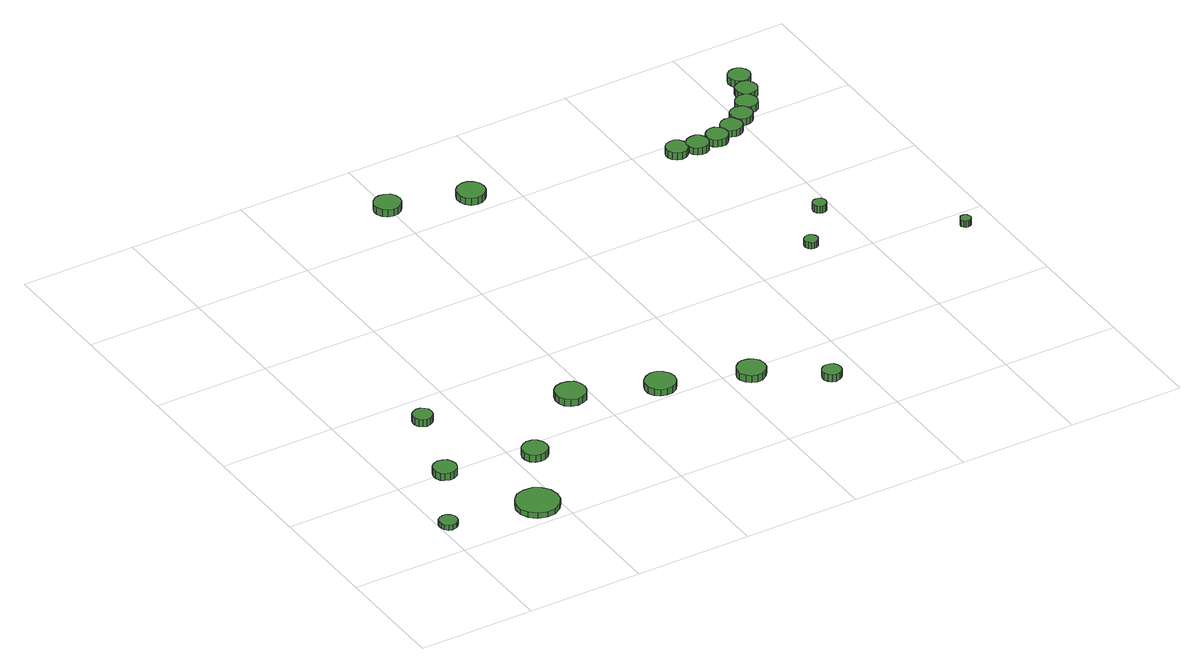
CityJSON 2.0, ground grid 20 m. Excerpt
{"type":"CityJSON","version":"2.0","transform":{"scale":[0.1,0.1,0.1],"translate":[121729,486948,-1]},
"CityObjects":{
"tree1":{"type":"SolitaryVegetationObject","attributes":{"function":"something"},"geometry":[{"type":"MultiSurface","lod":"1","boundaries":[[[0,1,2,3,4,5,6,7,8,9,10,11,12,13,14]],[[15,16,17,18,19,20,21,22,23,24,25,26,27,28,29]],[[0,29,28,1]],[[1,28,27,2]],[[2,27,26,3]],[[3,26,25,4]],[[4,25,24,5]],[[5,24,23,6]],[[6,23,22,7]],[[7,22,21,8]],[[8,21,20,9]],[[9,20,19,10]],[[10,19,18,11]],[[11,18,17,12]],[[12,17,16,13]],[[13,16,15,14]],[[14,15,29,0]]]}]},
"tree2":{"type":"SolitaryVegetationObject","attributes":{"function":"something"},"geometry":[{"type":"MultiSurface","lod":"1","boundaries":[[[30,31,32,33,34,35,36,37,38,39,40,41,42,43,44]],[[45,46,47,48,49,50,51,52,53,54,55,56,57,58,59]],[[30,59,58,31]],[[31,58,57,32]],[[32,57,56,33]],[[33,56,55,34]],[[34,55,54,35]],[[35,54,53,36]],[[36,53,52,37]],[[37,52,51,38]],[[38,51,50,39]],[[39,50,49,40]],[[40,49,48,41]],[[41,48,47,42]],[[42,47,46,43]],[[43,46,45,44]],[[44,45,59,30]]]}]},
"tree3":{"type":"SolitaryVegetationObject","attributes":{"function":"something"},"geometry":[{"type":"MultiSurface","lod":"1","boundaries":[[[60,61,62,63,64,65,66,67,68,69,70,71,72,73,74]],[[75,76,77,78,79,80,81,82,83,84,85,86,87,88,89]],[[60,89,88,61]],[[61,88,87,62]],[[62,87,86,63]],[[63,86,85,64]],[[64,85,84,65]],[[65,84,83,66]],[[66,83,82,67]],[[67,82,81,68]],[[68,81,80,69]],[[69,80,79,70]],[[70,79,78,71]],[[71,78,77,72]],[[72,77,76,73]],[[73,76,75,74]],[[74,75,89,60]]]}]},
"tree4":{"type":"SolitaryVegetationObject","attributes":{"function":"something"},"geometry":[{"type":"MultiSurface","lod":"1","boundaries":[[[90,91,92,93,94,95,96,97,98,99,100,101,102,103,104]],[[105,106,107,108,109,110,111,112,113,114,115,116,117,118,119]],[[90,119,118,91]],[[91,118,117,92]],[[92,117,116,93]],[[93,116,115,94]],[[94,115,114,95]],[[95,114,113,96]],[[96,113,112,97]],[[97,112,111,98]],[[98,111,110,99]],[[99,110,109,100]],[[100,109,108,101]],[[101,108,107,102]],[[102,107,106,103]],[[103,106,105,104]],[[104,105,119,90]]]}]},
"tree5":{"type":"SolitaryVegetationObject","attributes":{"function":"something"},"geometry":[{"type":"MultiSurface","lod":"1","boundaries":[[[120,121,122,123,124,125,126,127,128,129,130,131,132,133,134]],[[135,136,137,138,139,140,141,142,143,144,145,146,147,148,149]],[[120,149,148,121]],[[121,148,147,122]],[[122,147,146,123]],[[123,146,145,124]],[[124,145,144,125]],[[125,144,143,126]],[[126,143,142,127]],[[127,142,141,128]],[[128,141,140,129]],[[129,140,139,130]],[[130,139,138,131]],[[131,138,137,132]],[[132,137,136,133]],[[133,136,135,134]],[[134,135,149,120]]]}]},
"tree6":{"type":"SolitaryVegetationObject","attributes":{"function":"something"},"geometry":[{"type":"MultiSurface","lod":"1","boundaries":[[[150,151,152,153,154,155,156,157,158,159,160,161,162,163,164]],[[165,166,167,168,169,170,171,172,173,174,175,176,177,178,179]],[[150,179,178,151]],[[151,178,177,152]],[[152,177,176,153]],[[153,176,175,154]],[[154,175,174,155]],[[155,174,173,156]],[[156,173,172,157]],[[157,172,171,158]],[[158,171,170,159]],[[159,170,169,160]],[[160,169,168,161]],[[161,168,167,162]],[[162,167,166,163]],[[163,166,165,164]],[[164,165,179,150]]]}]},
"tree7":{"type":"SolitaryVegetationObject","attributes":{"function":"something"},"geometry":[{"type":"MultiSurface","lod":"1","boundaries":[[[180,181,182,183,184,185,186,187,188,189,190,191,192,193,194]],[[195,196,197,198,199,200,201,202,203,204,205,206,207,208,209]],[[180,209,208,181]],[[181,208,207,182]],[[182,207,206,183]],[[183,206,205,184]],[[184,205,204,185]],[[185,204,203,186]],[[186,203,202,187]],[[187,202,201,188]],[[188,201,200,189]],[[189,200,199,190]],[[190,199,198,191]],[[191,198,197,192]],[[192,197,196,193]],[[193,196,195,194]],[[194,195,209,180]]]}]},
"tree8":{"type":"SolitaryVegetationObject","attributes":{"function":"something"},"geometry":[{"type":"MultiSurface","lod":"1","boundaries":[[[210,211,212,213,214,215,216,217,218,219,220,221,222,223,224]],[[225,226,227,228,229,230,231,232,233,234,235,236,237,238,239]],[[210,239,238,211]],[[211,238,237,212]],[[212,237,236,213]],[[213,236,235,214]],[[214,235,234,215]],[[215,234,233,216]],[[216,233,232,217]],[[217,232,231,218]],[[218,231,230,219]],[[219,230,229,220]],[[220,229,228,221]],[[221,228,227,222]],[[222,227,226,223]],[[223,226,225,224]],[[224,225,239,210]]]}]},
"tree9":{"type":"SolitaryVegetationObject","attributes":{"function":"something"},"geometry":[{"type":"MultiSurface","lod":"1","boundaries":[[[240,241,242,243,244,245,246,247,248,249,250,251,252,253,254]],[[255,256,257,258,259,260,261,262,263,264,265,266,267,268,269]],[[240,269,268,241]],[[241,268,267,242]],[[242,267,266,243]],[[243,266,265,244]],[[244,265,264,245]],[[245,264,263,246]],[[246,263,262,247]],[[247,262,261,248]],[[248,261,260,249]],[[249,260,259,250]],[[250,259,258,251]],[[251,258,257,252]],[[252,257,256,253]],[[253,256,255,254]],[[254,255,269,240]]]}]},
"tree10":{"type":"SolitaryVegetationObject","attributes":{"function":"something"},"geometry":[{"type":"MultiSurface","lod":"1","boundaries":[[[270,271,272,273,274,275,276,277,278,279,280,281,282,283,284]],[[285,286,287,288,289,290,291,292,293,294,295,296,297,298,299]],[[270,299,298,271]],[[271,298,297,272]],[[272,297,296,273]],[[273,296,295,274]],[[274,295,294,275]],[[275,294,293,276]],[[276,293,292,277]],[[277,292,291,278]],[[278,291,290,279]],[[279,290,289,280]],[[280,289,288,281]],[[281,288,287,282]],[[282,287,286,283]],[[283,286,285,284]],[[284,285,299,270]]]}]},
"tree11":{"type":"SolitaryVegetationObject","attributes":{"function":"something"},"geometry":[{"type":"MultiSurface","lod":"1","boundaries":[[[300,301,302,303,304,305,306,307,308,309,310,311,312,313,314]],[[315,316,317,318,319,320,321,322,323,324,325,326,327,328,329]],[[300,329,328,301]],[[301,328,327,302]],[[302,327,326,303]],[[303,326,325,304]],[[304,325,324,305]],[[305,324,323,306]],[[306,323,322,307]],[[307,322,321,308]],[[308,321,320,309]],[[309,320,319,310]],[[310,319,318,311]],[[311,318,317,312]],[[312,317,316,313]],[[313,316,315,314]],[[314,315,329,300]]]}]},
"tree12":{"type":"SolitaryVegetationObject","attributes":{"function":"something"},"geometry":[{"type":"MultiSurface","lod":"1","boundaries":[[[330,331,332,333,334,335,336,337,338,339,340,341,342,343,344]],[[345,346,347,348,349,350,351,352,353,354,355,356,357,358,359]],[[330,359,358,331]],[[331,358,357,332]],[[332,357,356,333]],[[333,356,355,334]],[[334,355,354,335]],[[335,354,353,336]],[[336,353,352,337]],[[337,352,351,338]],[[338,351,350,339]],[[339,350,349,340]],[[340,349,348,341]],[[341,348,347,342]],[[342,347,346,343]],[[343,346,345,344]],[[344,345,359,330]]]}]},
"tree13":{"type":"SolitaryVegetationObject","attributes":{"function":"something"},"geometry":[{"type":"MultiSurface","lod":"1","boundaries":[[[360,361,362,363,364,365,366,367,368,369,370,371,372,373,374]],[[375,376,377,378,379,380,381,382,383,384,385,386,387,388,389]],[[360,389,388,361]],[[361,388,387,362]],[[362,387,386,363]],[[363,386,385,364]],[[364,385,384,365]],[[365,384,383,366]],[[366,383,382,367]],[[367,382,381,368]],[[368,381,380,369]],[[369,380,379,370]],[[370,379,378,371]],[[371,378,377,372]],[[372,377,376,373]],[[373,376,375,374]],[[374,375,389,360]]]}]},
"tree14":{"type":"SolitaryVegetationObject","attributes":{"function":"something"},"geometry":[{"type":"MultiSurface","lod":"1","boundaries":[[[390,391,392,393,394,395,396,397,398,399,400,401,402,403,404]],[[405,406,407,408,409,410,411,412,413,414,415,416,417,418,419]],[[390,419,418,391]],[[391,418,417,392]],[[392,417,416,393]],[[393,416,415,394]],[[394,415,414,395]],[[395,414,413,396]],[[396,413,412,397]],[[397,412,411,398]],[[398,411,410,399]],[[399,410,409,400]],[[400,409,408,401]],[[401,408,407,402]],[[402,407,406,403]],[[403,406,405,404]],[[404,405,419,390]]]}]},
"tree15":{"type":"SolitaryVegetationObject","attributes":{"function":"something"},"geometry":[{"type":"MultiSurface","lod":"1","boundaries":[[[420,421,422,423,424,425,426,427,428,429,430,431,432,433,434]],[[435,436,437,438,439,440,441,442,443,444,445,446,447,448,449]],[[420,449,448,421]],[[421,448,447,422]],[[422,447,446,423]],[[423,446,445,424]],[[424,445,444,425]],[[425,444,443,426]],[[426,443,442,427]],[[427,442,441,428]],[[428,441,440,429]],[[429,440,439,430]],[[430,439,438,431]],[[431,438,437,432]],[[432,437,436,433]],[[433,436,435,434]],[[434,435,449,420]]]}]},
"tree16":{"type":"SolitaryVegetationObject","attributes":{"function":"something"},"geometry":[{"type":"MultiSurface","lod":"1","boundaries":[[[450,451,452,453,454,455,456,457,458,459,460,461,462,463,464]],[[465,466,467,468,469,470,471,472,473,474,475,476,477,478,479]],[[450,479,478,451]],[[451,478,477,452]],[[452,477,476,453]],[[453,476,475,454]],[[454,475,474,455]],[[455,474,473,456]],[[456,473,472,457]],[[457,472,471,458]],[[458,471,470,459]],[[459,470,469,460]],[[460,469,468,461]],[[461,468,467,462]],[[462,467,466,463]],[[463,466,465,464]],[[464,465,479,450]]]}]},
"tree17":{"type":"SolitaryVegetationObject","attributes":{"function":"something"},"geometry":[{"type":"MultiSurface","lod":"1","boundaries":[[[480,481,482,483,484,485,486,487,488,489,490,491,492,493,494]],[[495,496,497,498,499,500,501,502,503,504,505,506,507,508,509]],[[480,509,508,481]],[[481,508,507,482]],[[482,507,506,483]],[[483,506,505,484]],[[484,505,504,485]],[[485,504,503,486]],[[486,503,502,487]],[[487,502,501,488]],[[488,501,500,489]],[[489,500,499,490]],[[490,499,498,491]],[[491,498,497,492]],[[492,497,496,493]],[[493,496,495,494]],[[494,495,509,480]]]}]},
"tree18":{"type":"SolitaryVegetationObject","attributes":{"function":"something"},"geometry":[{"type":"MultiSurface","lod":"1","boundaries":[[[510,511,512,513,514,515,516,517,518,519,520,521,522,523,524]],[[525,526,527,528,529,530,531,532,533,534,535,536,537,538,539]],[[510,539,538,511]],[[511,538,537,512]],[[512,537,536,513]],[[513,536,535,514]],[[514,535,534,515]],[[515,534,533,516]],[[516,533,532,517]],[[517,532,531,518]],[[518,531,530,519]],[[519,530,529,520]],[[520,529,528,521]],[[521,528,527,522]],[[522,527,526,523]],[[523,526,525,524]],[[524,525,539,510]]]}]},
"tree19":{"type":"SolitaryVegetationObject","attributes":{"function":"something"},"geometry":[{"type":"MultiSurface","lod":"1","boundaries":[[[540,541,542,543,544,545,546,547,548,549,550,551,552,553,554]],[[555,556,557,558,559,560,561,562,563,564,565,566,567,568,569]],[[540,569,568,541]],[[541,568,567,542]],[[542,567,566,543]],[[543,566,565,544]],[[544,565,564,545]],[[545,564,563,546]],[[546,563,562,547]],[[547,562,561,548]],[[548,561,560,549]],[[549,560,559,550]],[[550,559,558,551]],[[551,558,557,552]],[[552,557,556,553]],[[553,556,555,554]],[[554,555,569,540]]]}]},
"tree20":{"type":"SolitaryVegetationObject","attributes":{"function":"something"},"geometry":[{"type":"MultiSurface","lod":"1","boundaries":[[[570,571,572,573,574,575,576,577,578,579,580,581,582,583,584]],[[585,586,587,588,589,590,591,592,593,594,595,596,597,598,599]],[[570,599,598,571]],[[571,598,597,572]],[[572,597,596,573]],[[573,596,595,574]],[[574,595,594,575]],[[575,594,593,576]],[[576,593,592,577]],[[577,592,591,578]],[[578,591,590,579]],[[579,590,589,580]],[[580,589,588,581]],[[581,588,587,582]],[[582,587,586,583]],[[583,586,585,584]],[[584,585,599,570]]]}]},
"tree21":{"type":"SolitaryVegetationObject","attributes":{"function":"something"},"geometry":[{"type":"MultiSurface","lod":"1","boundaries":[[[600,601,602,603,604,605,606,607,608,609,610,611,612,613,614]],[[615,616,617,618,619,620,621,622,623,624,625,626,627,628,629]],[[600,629,628,601]],[[601,628,627,602]],[[602,627,626,603]],[[603,626,625,604]],[[604,625,624,605]],[[605,624,623,606]],[[606,623,622,607]],[[607,622,621,608]],[[608,621,620,609]],[[609,620,619,610]],[[610,619,618,611]],[[611,618,617,612]],[[612,617,616,613]],[[613,616,615,614]],[[614,615,629,600]]]}]},
"tree22":{"type":"SolitaryVegetationObject","attributes":{"function":"something"},"geometry":[{"type":"MultiSurface","lod":"1","boundaries":[[[630,631,632,633,634,635,636,637,638,639,640,641,642,643,644]],[[645,646,647,648,649,650,651,652,653,654,655,656,657,658,659]],[[630,659,658,631]],[[631,658,657,632]],[[632,657,656,633]],[[633,656,655,634]],[[634,655,654,635]],[[635,654,653,636]],[[636,653,652,637]],[[637,652,651,638]],[[638,651,650,639]],[[639,650,649,640]],[[640,649,648,641]],[[641,648,647,642]],[[642,647,646,643]],[[643,646,645,644]],[[644,645,659,630]]]}]}
},
"vertices":[
[31,74,15],[30,80,15],[26,85,15],[21,89,15],[14,89,15],[8,87,15],[3,83,15],[1,77,15],[1,71,15],[3,65,15],[8,60,15],[14,58,15],[21,59,15],[26,62,15],[30,67,15],[30,67,6],[26,62,6],[21,59,6],[14,58,6],[8,60,6],[3,65,6],[1,71,6],[1,77,6],[3,83,6],[8,87,6],[14,89,6],[21,89,6],[26,85,6],[30,80,6],[31,74,6],
[106,199,19],[104,207,19],[100,214,19],[92,218,19],[84,219,19],[76,216,19],[70,211,19],[67,203,19],[67,195,19],[70,187,19],[76,182,19],[84,179,19],[92,180,19],[100,184,19],[104,191,19],[104,191,6],[100,184,6],[92,180,6],[84,179,6],[76,182,6],[70,187,6],[67,195,6],[67,203,6],[70,211,6],[76,216,6],[84,219,6],[92,218,6],[100,214,6],[104,207,6],[106,199,6],
[200,46,16],[197,61,16],[188,73,16],[175,81,16],[160,82,16],[145,78,16],[134,67,16],[128,54,16],[128,38,16],[134,25,16],[145,15,16],[160,10,16],[175,11,16],[188,19,16],[197,31,16],[197,31,6],[188,19,6],[175,11,6],[160,10,6],[145,15,6],[134,25,6],[128,38,6],[128,54,6],[134,67,6],[145,78,6],[160,82,6],[175,81,6],[188,73,6],[197,61,6],[200,46,6],
[148,340,22],[147,347,22],[143,352,22],[137,356,22],[130,357,22],[123,354,22],[118,350,22],[115,343,22],[115,337,22],[118,330,22],[123,326,22],[130,323,22],[137,324,22],[143,328,22],[147,333,22],[147,333,9],[143,328,9],[137,324,9],[130,323,9],[123,326,9],[118,330,9],[115,337,9],[115,343,9],[118,350,9],[123,354,9],[130,357,9],[137,356,9],[143,352,9],[147,347,9],[148,340,9],
[256,169,20],[254,178,20],[249,185,20],[241,190,20],[232,191,20],[224,188,20],[217,182,20],[213,174,20],[213,165,20],[217,156,20],[224,150,20],[232,148,20],[241,149,20],[249,153,20],[254,160,20],[254,160,7],[249,153,7],[241,149,7],[232,148,7],[224,150,7],[217,156,7],[213,165,7],[213,174,7],[217,182,7],[224,188,7],[232,191,7],[241,190,7],[249,185,7],[254,178,7],[256,169,7],
[393,278,19],[391,289,19],[385,298,19],[375,303,19],[365,304,19],[354,301,19],[346,294,19],[342,284,19],[342,273,19],[346,263,19],[354,256,19],[365,252,19],[375,254,19],[385,259,19],[391,268,19],[391,268,6],[385,259,6],[375,254,6],[365,252,6],[354,256,6],[346,263,6],[342,273,6],[342,284,6],[346,294,6],[354,301,6],[365,304,6],[375,303,6],[385,298,6],[391,289,6],[393,278,6],
[530,231,17],[528,241,17],[521,250,17],[512,256,17],[501,257,17],[491,253,17],[483,246,17],[478,236,17],[478,225,17],[483,215,17],[491,208,17],[501,205,17],[512,206,17],[521,211,17],[528,220,17],[528,220,5],[521,211,5],[512,206,5],[501,205,5],[491,208,5],[483,215,5],[478,225,5],[478,236,5],[483,246,5],[491,253,5],[501,257,5],[512,256,5],[521,250,5],[528,241,5],[530,231,5],
[418,876,23],[416,885,23],[411,893,23],[402,897,23],[393,898,23],[384,896,23],[377,889,23],[373,880,23],[373,871,23],[377,862,23],[384,856,23],[393,853,23],[402,854,23],[411,859,23],[416,866,23],[416,866,10],[411,859,10],[402,854,10],[393,853,10],[384,856,10],[377,862,10],[373,871,10],[373,880,10],[377,889,10],[384,896,10],[393,898,10],[402,897,10],[411,893,10],[416,885,10],[418,876,10],
[668,185,19],[666,195,19],[660,203,19],[651,208,19],[641,209,19],[632,206,19],[625,199,19],[620,190,19],[620,180,19],[625,171,19],[632,164,19],[641,161,19],[651,162,19],[660,167,19],[666,175,19],[666,175,6],[660,167,6],[651,162,6],[641,161,6],[632,164,6],[625,171,6],[620,180,6],[620,190,6],[625,199,6],[632,206,6],[641,209,6],[651,208,6],[660,203,6],[666,195,6],[668,185,6],
[549,836,23],[547,846,23],[541,854,23],[532,859,23],[523,860,23],[513,857,23],[506,850,23],[502,841,23],[502,831,23],[506,822,23],[513,815,23],[523,812,23],[532,813,23],[541,818,23],[547,826,23],[547,826,10],[541,818,10],[532,813,10],[523,812,10],[513,815,10],[506,822,10],[502,831,10],[502,841,10],[506,850,10],[513,857,10],[523,860,10],[532,859,10],[541,854,10],[547,846,10],[549,836,10],
[763,110,22],[762,117,22],[758,122,22],[752,125,22],[745,126,22],[739,124,22],[734,119,22],[731,113,22],[731,107,22],[734,101,22],[739,96,22],[745,94,22],[752,95,22],[758,98,22],[762,103,22],[762,103,9],[758,98,9],[752,95,9],[745,94,9],[739,96,9],[734,101,9],[731,107,9],[731,113,9],[734,119,9],[739,124,9],[745,126,9],[752,125,9],[758,122,9],[762,117,9],[763,110,9],
[923,440,22],[922,445,22],[919,449,22],[915,451,22],[910,452,22],[905,450,22],[902,447,22],[900,443,22],[900,438,22],[902,434,22],[905,430,22],[910,429,22],[915,429,22],[919,432,22],[922,436,22],[922,436,10],[919,432,10],[915,429,10],[910,429,10],[905,430,10],[902,434,10],[900,438,10],[900,443,10],[902,447,10],[905,450,10],[910,452,10],[915,451,10],[919,449,10],[922,445,10],[923,440,10],
[883,768,25],[881,775,25],[877,782,25],[870,786,25],[862,786,25],[855,784,25],[849,779,25],[846,772,25],[846,764,25],[849,757,25],[855,752,25],[862,749,25],[870,750,25],[877,754,25],[881,760,25],[881,760,12],[877,754,12],[870,750,12],[862,749,12],[855,752,12],[849,757,12],[846,764,12],[846,772,12],[849,779,12],[855,784,12],[862,786,12],[870,786,12],[877,782,12],[881,775,12],[883,768,12],
[917,761,26],[915,769,26],[911,775,26],[904,779,26],[896,779,26],[889,777,26],[883,772,26],[880,765,26],[880,757,26],[883,750,26],[889,745,26],[896,743,26],[904,743,26],[911,747,26],[915,753,26],[915,753,13],[911,747,13],[904,743,13],[896,743,13],[889,745,13],[883,750,13],[880,757,13],[880,765,13],[883,772,13],[889,777,13],[896,779,13],[904,779,13],[911,775,13],[915,769,13],[917,761,13],
[986,518,24],[985,523,24],[982,527,24],[978,529,24],[973,529,24],[969,528,24],[965,525,24],[963,520,24],[963,516,24],[965,511,24],[969,508,24],[973,506,24],[978,507,24],[982,509,24],[985,513,24],[985,513,11],[982,509,11],[978,507,11],[973,506,11],[969,508,11],[965,511,11],[963,516,11],[963,520,11],[965,525,11],[969,528,11],[973,529,11],[978,529,11],[982,527,11],[985,523,11],[986,518,11],
[955,764,26],[953,772,26],[948,778,26],[942,782,26],[934,783,26],[927,780,26],[921,775,26],[918,768,26],[918,760,26],[921,753,26],[927,748,26],[934,746,26],[942,746,26],[948,750,26],[953,757,26],[953,757,13],[948,750,13],[942,746,13],[934,746,13],[927,748,13],[921,753,13],[918,760,13],[918,768,13],[921,775,13],[927,780,13],[934,783,13],[942,782,13],[948,778,13],[953,772,13],[955,764,13],
[988,775,26],[986,783,26],[982,789,26],[975,793,26],[967,793,26],[960,791,26],[954,786,26],[951,779,26],[951,771,26],[954,764,26],[960,759,26],[967,757,26],[975,757,26],[982,761,26],[986,767,26],[986,767,14],[982,761,14],[975,757,14],[967,757,14],[960,759,14],[954,764,14],[951,771,14],[951,779,14],[954,786,14],[960,791,14],[967,793,14],[975,793,14],[982,789,14],[986,783,14],[988,775,14],
[1143,338,42],[1142,341,42],[1140,344,42],[1137,346,42],[1133,347,42],[1129,346,42],[1127,343,42],[1125,340,42],[1125,336,42],[1127,332,42],[1129,330,42],[1133,329,42],[1137,329,42],[1140,331,42],[1142,334,42],[1142,334,30],[1140,331,30],[1137,329,30],[1133,329,30],[1129,330,30],[1127,332,30],[1125,336,30],[1125,340,30],[1127,343,30],[1129,346,30],[1133,347,30],[1137,346,30],[1140,344,30],[1142,341,30],[1143,338,30],
[1018,794,27],[1016,801,27],[1012,808,27],[1005,811,27],[998,812,27],[990,810,27],[984,805,27],[981,798,27],[981,790,27],[984,783,27],[990,778,27],[998,775,27],[1005,776,27],[1012,780,27],[1016,786,27],[1016,786,14],[1012,780,14],[1005,776,14],[998,775,14],[990,778,14],[984,783,14],[981,790,14],[981,798,14],[984,805,14],[990,810,14],[998,812,14],[1005,811,14],[1012,808,14],[1016,801,14],[1018,794,14],
[1043,819,26],[1041,827,26],[1037,833,26],[1030,837,26],[1022,838,26],[1015,835,26],[1009,830,26],[1006,823,26],[1006,815,26],[1009,808,26],[1015,803,26],[1022,801,26],[1030,801,26],[1037,805,26],[1041,812,26],[1041,812,14],[1037,805,14],[1030,801,14],[1022,801,14],[1015,803,14],[1009,808,14],[1006,815,14],[1006,823,14],[1009,830,14],[1015,835,14],[1022,838,14],[1030,837,14],[1037,833,14],[1041,827,14],[1043,819,14],
[1062,851,26],[1060,859,26],[1056,865,26],[1049,869,26],[1041,870,26],[1034,867,26],[1028,862,26],[1025,855,26],[1025,847,26],[1028,840,26],[1034,835,26],[1041,833,26],[1049,834,26],[1056,837,26],[1060,844,26],[1060,844,14],[1056,837,14],[1049,834,14],[1041,833,14],[1034,835,14],[1028,840,14],[1025,847,14],[1025,855,14],[1028,862,14],[1034,867,14],[1041,870,14],[1049,869,14],[1056,865,14],[1060,859,14],[1062,851,14],
[1071,887,27],[1069,894,27],[1065,901,27],[1058,905,27],[1051,905,27],[1043,903,27],[1037,898,27],[1034,891,27],[1034,883,27],[1037,876,27],[1043,871,27],[1051,868,27],[1058,869,27],[1065,873,27],[1069,879,27],[1069,879,14],[1065,873,14],[1058,869,14],[1051,868,14],[1043,871,14],[1037,876,14],[1034,883,14],[1034,891,14],[1037,898,14],[1043,903,14],[1051,905,14],[1058,905,14],[1065,901,14],[1069,894,14],[1071,887,14]
]}
